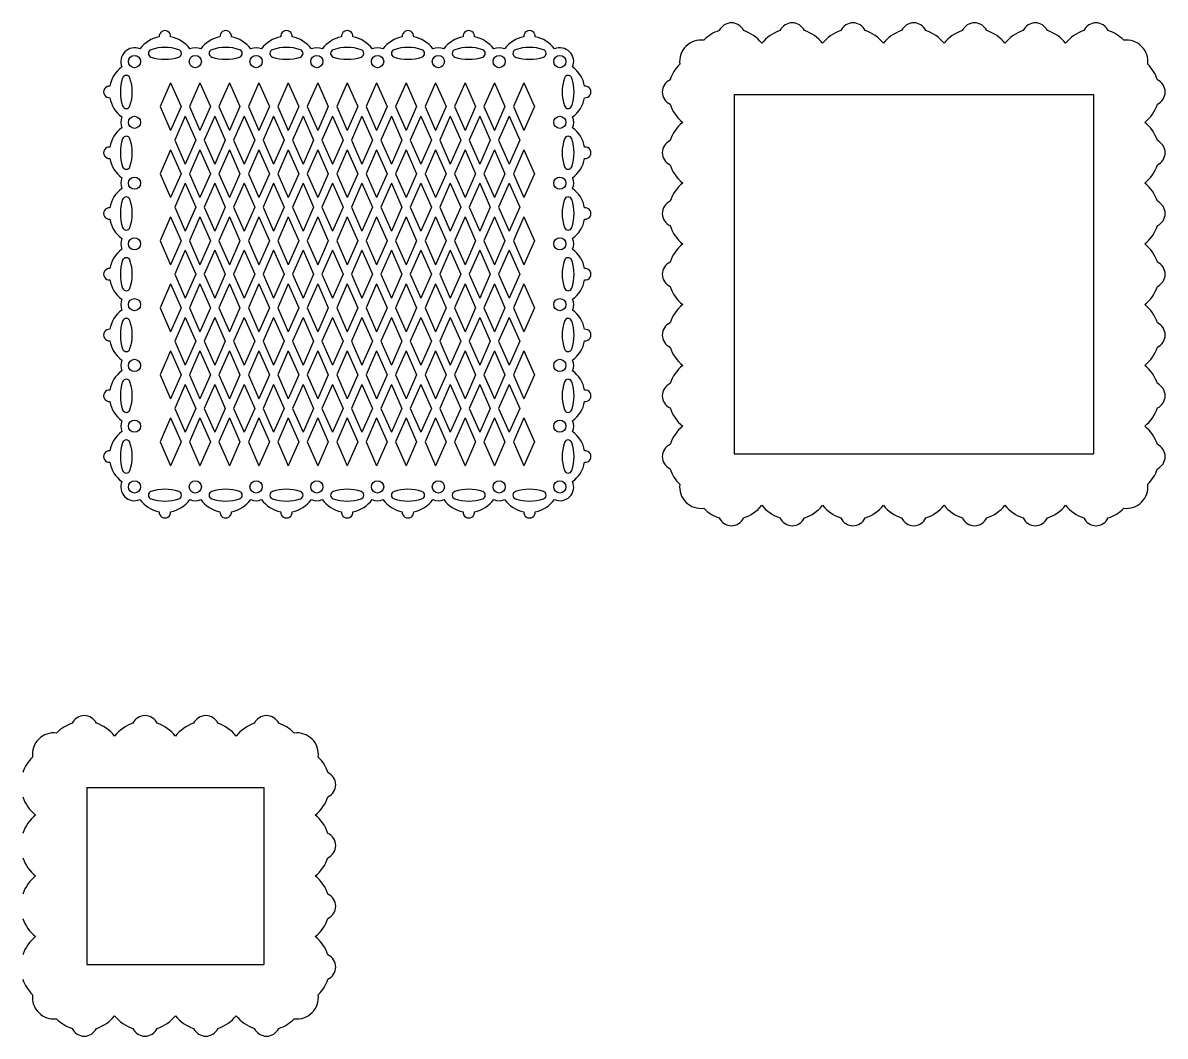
# Model space of a CAD drawing. Extents: x -354 to 222, y -54 to 209.
# Drawn here: x -74.2 to 222.4, y -54.1 to 209 of the extents above; entities that cross this region are included whole.
import ezdxf

# ---------------------------------------------------------------- set-up
doc = ezdxf.new("R2010")
doc.units = 0
doc.layers.get('0').update_dxf_attribs({"linetype": 'CONTINUOUS'})

msp = doc.modelspace()

# ---------------------------------------------------------------- linework, layer by layer
for p, q in [((-35.875474, 193.47196), (-38.60594, 187.254647)), ((-35.875474, 193.47196), (-33.145007, 187.254647)), ((-28.230168, 193.47196), (-30.960634, 187.254647)), ((-28.230168, 193.47196), (-25.499701, 187.254647)), ((-20.584861, 193.47196), (-23.315328, 187.254647)), ((-20.584861, 193.47196), (-17.854395, 187.254647)), ((-12.939555, 193.47196), (-15.670022, 187.254647)), ((-12.939555, 193.47196), (-10.209089, 187.254647)), ((-5.294249, 193.47196), (-8.024715, 187.254647)), ((-5.294249, 193.47196), (-2.563782, 187.254647)), ((2.351057, 193.47196), (-0.379409, 187.254647)), ((2.351057, 193.47196), (5.081524, 187.254647)), ((9.996364, 193.47196), (7.265897, 187.254647)), ((9.996364, 193.47196), (12.72683, 187.254647)), ((17.64167, 193.47196), (14.911203, 187.254647)), ((17.64167, 193.47196), (20.372136, 187.254647)), ((25.286976, 193.47196), (22.55651, 187.254647)), ((25.286976, 193.47196), (28.017443, 187.254647)), ((32.932283, 193.47196), (30.201816, 187.254647)), ((32.932283, 193.47196), (35.662749, 187.254647)), ((40.577589, 193.47196), (37.847122, 187.254647)), ((40.577589, 193.47196), (43.308055, 187.254647)), ((48.222895, 193.47196), (45.492429, 187.254647)), ((48.222895, 193.47196), (50.953362, 187.254647)), ((55.868201, 193.47196), (53.137735, 187.254647)), ((55.868201, 193.47196), (58.598668, 187.254647)), ((110.448894, 190.365359), (203.712699, 190.365359)), ((110.448894, 190.365359), (110.448894, 97.101554)), ((203.712699, 190.365359), (203.712699, 97.101554)), ((-38.60594, 187.254647), (-35.875474, 181.037334)), ((-33.145007, 187.254647), (-35.875474, 181.037334)), ((-30.960634, 187.254647), (-28.230168, 181.037334)), ((-25.499701, 187.254647), (-28.230168, 181.037334)), ((-23.315328, 187.254647), (-20.584861, 181.037334)), ((-17.854395, 187.254647), (-20.584861, 181.037334)), ((-15.670022, 187.254647), (-12.939555, 181.037334)), ((-10.209089, 187.254647), (-12.939555, 181.037334)), ((-8.024715, 187.254647), (-5.294249, 181.037334)), ((-2.563782, 187.254647), (-5.294249, 181.037334)), ((-0.379409, 187.254647), (2.351057, 181.037334)), ((5.081524, 187.254647), (2.351057, 181.037334)), ((7.265897, 187.254647), (9.996364, 181.037334)), ((12.72683, 187.254647), (9.996364, 181.037334)), ((14.911203, 187.254647), (17.64167, 181.037334)), ((20.372136, 187.254647), (17.64167, 181.037334)), ((22.55651, 187.254647), (25.286976, 181.037334)), ((28.017443, 187.254647), (25.286976, 181.037334)), ((30.201816, 187.254647), (32.932283, 181.037334)), ((35.662749, 187.254647), (32.932283, 181.037334)), ((37.847122, 187.254647), (40.577589, 181.037334)), ((43.308055, 187.254647), (40.577589, 181.037334)), ((45.492429, 187.254647), (48.222895, 181.037334)), ((50.953362, 187.254647), (48.222895, 181.037334)), ((53.137735, 187.254647), (55.868201, 181.037334)), ((58.598668, 187.254647), (55.868201, 181.037334)), ((-32.052821, 184.767722), (-34.783287, 178.550409)), ((-32.052821, 184.767722), (-29.322354, 178.550409)), ((-24.407515, 184.767722), (-27.137981, 178.550409)), ((-24.407515, 184.767722), (-21.677048, 178.550409)), ((-16.762208, 184.767722), (-19.492675, 178.550409)), ((-16.762208, 184.767722), (-14.031742, 178.550409)), ((-9.116902, 184.767722), (-11.847369, 178.550409)), ((-9.116902, 184.767722), (-6.386435, 178.550409)), ((-1.471596, 184.767722), (-4.202062, 178.550409)), ((-1.471596, 184.767722), (1.258871, 178.550409)), ((6.173711, 184.767722), (3.443244, 178.550409)), ((6.173711, 184.767722), (8.904177, 178.550409)), ((13.819017, 184.767722), (11.08855, 178.550409)), ((13.819017, 184.767722), (16.549483, 178.550409)), ((21.464323, 184.767722), (18.733857, 178.550409)), ((21.464323, 184.767722), (24.19479, 178.550409)), ((29.109629, 184.767722), (26.379163, 178.550409)), ((29.109629, 184.767722), (31.840096, 178.550409)), ((36.754936, 184.767722), (34.024469, 178.550409)), ((36.754936, 184.767722), (39.485402, 178.550409)), ((44.400242, 184.767722), (41.669775, 178.550409)), ((44.400242, 184.767722), (47.130708, 178.550409)), ((52.045548, 184.767722), (49.315082, 178.550409)), ((52.045548, 184.767722), (54.776015, 178.550409)), ((-34.783287, 178.550409), (-32.052821, 172.333096)), ((-29.322354, 178.550409), (-32.052821, 172.333096)), ((-27.137981, 178.550409), (-24.407515, 172.333096)), ((-21.677048, 178.550409), (-24.407515, 172.333096)), ((-19.492675, 178.550409), (-16.762208, 172.333096)), ((-14.031742, 178.550409), (-16.762208, 172.333096)), ((-11.847369, 178.550409), (-9.116902, 172.333096)), ((-6.386435, 178.550409), (-9.116902, 172.333096)), ((-4.202062, 178.550409), (-1.471596, 172.333096)), ((1.258871, 178.550409), (-1.471596, 172.333096)), ((3.443244, 178.550409), (6.173711, 172.333096)), ((8.904177, 178.550409), (6.173711, 172.333096)), ((11.08855, 178.550409), (13.819017, 172.333096)), ((16.549483, 178.550409), (13.819017, 172.333096)), ((18.733857, 178.550409), (21.464323, 172.333096)), ((24.19479, 178.550409), (21.464323, 172.333096)), ((26.379163, 178.550409), (29.109629, 172.333096)), ((31.840096, 178.550409), (29.109629, 172.333096)), ((34.024469, 178.550409), (36.754936, 172.333096)), ((39.485402, 178.550409), (36.754936, 172.333096)), ((41.669775, 178.550409), (44.400242, 172.333096)), ((47.130708, 178.550409), (44.400242, 172.333096)), ((49.315082, 178.550409), (52.045548, 172.333096)), ((54.776015, 178.550409), (52.045548, 172.333096)), ((-35.875474, 176.063484), (-38.60594, 169.846171)), ((-35.875474, 176.063484), (-33.145007, 169.846171)), ((-28.230168, 176.063484), (-30.960634, 169.846171)), ((-28.230168, 176.063484), (-25.499701, 169.846171)), ((-20.584861, 176.063484), (-23.315328, 169.846171)), ((-20.584861, 176.063484), (-17.854395, 169.846171)), ((-12.939555, 176.063484), (-15.670022, 169.846171)), ((-12.939555, 176.063484), (-10.209089, 169.846171)), ((-5.294249, 176.063484), (-8.024715, 169.846171)), ((-5.294249, 176.063484), (-2.563782, 169.846171)), ((2.351057, 176.063484), (-0.379409, 169.846171)), ((2.351057, 176.063484), (5.081524, 169.846171)), ((9.996364, 176.063484), (7.265897, 169.846171)), ((9.996364, 176.063484), (12.72683, 169.846171)), ((17.64167, 176.063484), (14.911203, 169.846171)), ((17.64167, 176.063484), (20.372136, 169.846171)), ((25.286976, 176.063484), (22.55651, 169.846171)), ((25.286976, 176.063484), (28.017443, 169.846171)), ((32.932283, 176.063484), (30.201816, 169.846171)), ((32.932283, 176.063484), (35.662749, 169.846171)), ((40.577589, 176.063484), (37.847122, 169.846171)), ((40.577589, 176.063484), (43.308055, 169.846171)), ((48.222895, 176.063484), (45.492429, 169.846171)), ((48.222895, 176.063484), (50.953362, 169.846171)), ((55.868201, 176.063484), (53.137735, 169.846171)), ((55.868201, 176.063484), (58.598668, 169.846171)), ((-38.60594, 169.846171), (-35.875474, 163.628858)), ((-33.145007, 169.846171), (-35.875474, 163.628858)), ((-30.960634, 169.846171), (-28.230168, 163.628858)), ((-25.499701, 169.846171), (-28.230168, 163.628858)), ((-23.315328, 169.846171), (-20.584861, 163.628858)), ((-17.854395, 169.846171), (-20.584861, 163.628858)), ((-15.670022, 169.846171), (-12.939555, 163.628858)), ((-10.209089, 169.846171), (-12.939555, 163.628858)), ((-8.024715, 169.846171), (-5.294249, 163.628858)), ((-2.563782, 169.846171), (-5.294249, 163.628858)), ((-0.379409, 169.846171), (2.351057, 163.628858)), ((5.081524, 169.846171), (2.351057, 163.628858)), ((7.265897, 169.846171), (9.996364, 163.628858)), ((12.72683, 169.846171), (9.996364, 163.628858)), ((14.911203, 169.846171), (17.64167, 163.628858)), ((20.372136, 169.846171), (17.64167, 163.628858)), ((22.55651, 169.846171), (25.286976, 163.628858)), ((28.017443, 169.846171), (25.286976, 163.628858)), ((30.201816, 169.846171), (32.932283, 163.628858)), ((35.662749, 169.846171), (32.932283, 163.628858)), ((37.847122, 169.846171), (40.577589, 163.628858)), ((43.308055, 169.846171), (40.577589, 163.628858)), ((45.492429, 169.846171), (48.222895, 163.628858)), ((50.953362, 169.846171), (48.222895, 163.628858)), ((53.137735, 169.846171), (55.868201, 163.628858)), ((58.598668, 169.846171), (55.868201, 163.628858)), ((-32.052821, 167.359246), (-34.783287, 161.141933)), ((-32.052821, 167.359246), (-29.322354, 161.141933)), ((-24.407515, 167.359246), (-27.137981, 161.141933)), ((-24.407515, 167.359246), (-21.677048, 161.141933)), ((-16.762208, 167.359246), (-19.492675, 161.141933)), ((-16.762208, 167.359246), (-14.031742, 161.141933)), ((-9.116902, 167.359246), (-11.847369, 161.141933)), ((-9.116902, 167.359246), (-6.386435, 161.141933)), ((-1.471596, 167.359246), (-4.202062, 161.141933)), ((-1.471596, 167.359246), (1.258871, 161.141933)), ((6.173711, 167.359246), (3.443244, 161.141933)), ((6.173711, 167.359246), (8.904177, 161.141933)), ((13.819017, 167.359246), (11.08855, 161.141933)), ((13.819017, 167.359246), (16.549483, 161.141933)), ((21.464323, 167.359246), (18.733857, 161.141933)), ((21.464323, 167.359246), (24.19479, 161.141933)), ((29.109629, 167.359246), (26.379163, 161.141933)), ((29.109629, 167.359246), (31.840096, 161.141933)), ((36.754936, 167.359246), (34.024469, 161.141933)), ((36.754936, 167.359246), (39.485402, 161.141933)), ((44.400242, 167.359246), (41.669775, 161.141933)), ((44.400242, 167.359246), (47.130708, 161.141933)), ((52.045548, 167.359246), (49.315082, 161.141933)), ((52.045548, 167.359246), (54.776015, 161.141933)), ((-34.783287, 161.141933), (-32.052821, 154.92462)), ((-29.322354, 161.141933), (-32.052821, 154.92462)), ((-27.137981, 161.141933), (-24.407515, 154.92462)), ((-21.677048, 161.141933), (-24.407515, 154.92462)), ((-19.492675, 161.141933), (-16.762208, 154.92462)), ((-14.031742, 161.141933), (-16.762208, 154.92462)), ((-11.847369, 161.141933), (-9.116902, 154.92462)), ((-6.386435, 161.141933), (-9.116902, 154.92462)), ((-4.202062, 161.141933), (-1.471596, 154.92462)), ((1.258871, 161.141933), (-1.471596, 154.92462)), ((3.443244, 161.141933), (6.173711, 154.92462)), ((8.904177, 161.141933), (6.173711, 154.92462)), ((11.08855, 161.141933), (13.819017, 154.92462)), ((16.549483, 161.141933), (13.819017, 154.92462)), ((18.733857, 161.141933), (21.464323, 154.92462)), ((24.19479, 161.141933), (21.464323, 154.92462)), ((26.379163, 161.141933), (29.109629, 154.92462)), ((31.840096, 161.141933), (29.109629, 154.92462)), ((34.024469, 161.141933), (36.754936, 154.92462)), ((39.485402, 161.141933), (36.754936, 154.92462)), ((41.669775, 161.141933), (44.400242, 154.92462)), ((47.130708, 161.141933), (44.400242, 154.92462)), ((49.315082, 161.141933), (52.045548, 154.92462)), ((54.776015, 161.141933), (52.045548, 154.92462)), ((-35.875474, 158.655008), (-38.60594, 152.437695)), ((-35.875474, 158.655008), (-33.145007, 152.437695)), ((-28.230168, 158.655008), (-30.960634, 152.437695)), ((-28.230168, 158.655008), (-25.499701, 152.437695)), ((-20.584861, 158.655008), (-23.315328, 152.437695)), ((-20.584861, 158.655008), (-17.854395, 152.437695)), ((-12.939555, 158.655008), (-15.670022, 152.437695)), ((-12.939555, 158.655008), (-10.209089, 152.437695)), ((-5.294249, 158.655008), (-8.024715, 152.437695)), ((-5.294249, 158.655008), (-2.563782, 152.437695)), ((2.351057, 158.655008), (-0.379409, 152.437695)), ((2.351057, 158.655008), (5.081524, 152.437695)), ((9.996364, 158.655008), (7.265897, 152.437695)), ((9.996364, 158.655008), (12.72683, 152.437695)), ((17.64167, 158.655008), (14.911203, 152.437695)), ((17.64167, 158.655008), (20.372136, 152.437695)), ((25.286976, 158.655008), (22.55651, 152.437695)), ((25.286976, 158.655008), (28.017443, 152.437695)), ((32.932283, 158.655008), (30.201816, 152.437695)), ((32.932283, 158.655008), (35.662749, 152.437695)), ((40.577589, 158.655008), (37.847122, 152.437695)), ((40.577589, 158.655008), (43.308055, 152.437695)), ((48.222895, 158.655008), (45.492429, 152.437695)), ((48.222895, 158.655008), (50.953362, 152.437695)), ((55.868201, 158.655008), (53.137735, 152.437695)), ((55.868201, 158.655008), (58.598668, 152.437695)), ((-38.60594, 152.437695), (-35.875474, 146.220382)), ((-33.145007, 152.437695), (-35.875474, 146.220382)), ((-30.960634, 152.437695), (-28.230168, 146.220382)), ((-25.499701, 152.437695), (-28.230168, 146.220382)), ((-23.315328, 152.437695), (-20.584861, 146.220382)), ((-17.854395, 152.437695), (-20.584861, 146.220382)), ((-15.670022, 152.437695), (-12.939555, 146.220382)), ((-10.209089, 152.437695), (-12.939555, 146.220382)), ((-8.024715, 152.437695), (-5.294249, 146.220382)), ((-2.563782, 152.437695), (-5.294249, 146.220382)), ((-0.379409, 152.437695), (2.351057, 146.220382)), ((5.081524, 152.437695), (2.351057, 146.220382)), ((7.265897, 152.437695), (9.996364, 146.220382)), ((12.72683, 152.437695), (9.996364, 146.220382)), ((14.911203, 152.437695), (17.64167, 146.220382)), ((20.372136, 152.437695), (17.64167, 146.220382)), ((22.55651, 152.437695), (25.286976, 146.220382)), ((28.017443, 152.437695), (25.286976, 146.220382)), ((30.201816, 152.437695), (32.932283, 146.220382)), ((35.662749, 152.437695), (32.932283, 146.220382)), ((37.847122, 152.437695), (40.577589, 146.220382)), ((43.308055, 152.437695), (40.577589, 146.220382)), ((45.492429, 152.437695), (48.222895, 146.220382)), ((50.953362, 152.437695), (48.222895, 146.220382)), ((53.137735, 152.437695), (55.868201, 146.220382)), ((58.598668, 152.437695), (55.868201, 146.220382)), ((-32.052821, 149.95077), (-34.783287, 143.733457)), ((-32.052821, 149.95077), (-29.322354, 143.733457)), ((-24.407515, 149.95077), (-27.137981, 143.733457)), ((-24.407515, 149.95077), (-21.677048, 143.733457)), ((-16.762208, 149.95077), (-19.492675, 143.733457)), ((-16.762208, 149.95077), (-14.031742, 143.733457)), ((-9.116902, 149.95077), (-11.847369, 143.733457)), ((-9.116902, 149.95077), (-6.386435, 143.733457)), ((-1.471596, 149.95077), (-4.202062, 143.733457)), ((-1.471596, 149.95077), (1.258871, 143.733457)), ((6.173711, 149.95077), (3.443244, 143.733457)), ((6.173711, 149.95077), (8.904177, 143.733457)), ((13.819017, 149.95077), (11.08855, 143.733457)), ((13.819017, 149.95077), (16.549483, 143.733457)), ((21.464323, 149.95077), (18.733857, 143.733457)), ((21.464323, 149.95077), (24.19479, 143.733457)), ((29.109629, 149.95077), (26.379163, 143.733457)), ((29.109629, 149.95077), (31.840096, 143.733457)), ((36.754936, 149.95077), (34.024469, 143.733457)), ((36.754936, 149.95077), (39.485402, 143.733457)), ((44.400242, 149.95077), (41.669775, 143.733457)), ((44.400242, 149.95077), (47.130708, 143.733457)), ((52.045548, 149.95077), (49.315082, 143.733457)), ((52.045548, 149.95077), (54.776015, 143.733457)), ((-34.783287, 143.733457), (-32.052821, 137.516144)), ((-29.322354, 143.733457), (-32.052821, 137.516144)), ((-27.137981, 143.733457), (-24.407515, 137.516144)), ((-21.677048, 143.733457), (-24.407515, 137.516144)), ((-19.492675, 143.733457), (-16.762208, 137.516144)), ((-14.031742, 143.733457), (-16.762208, 137.516144)), ((-11.847369, 143.733457), (-9.116902, 137.516144)), ((-6.386435, 143.733457), (-9.116902, 137.516144)), ((-4.202062, 143.733457), (-1.471596, 137.516144)), ((1.258871, 143.733457), (-1.471596, 137.516144)), ((3.443244, 143.733457), (6.173711, 137.516144)), ((8.904177, 143.733457), (6.173711, 137.516144)), ((11.08855, 143.733457), (13.819017, 137.516144)), ((16.549483, 143.733457), (13.819017, 137.516144)), ((18.733857, 143.733457), (21.464323, 137.516144)), ((24.19479, 143.733457), (21.464323, 137.516144)), ((26.379163, 143.733457), (29.109629, 137.516144)), ((31.840096, 143.733457), (29.109629, 137.516144)), ((34.024469, 143.733457), (36.754936, 137.516144)), ((39.485402, 143.733457), (36.754936, 137.516144)), ((41.669775, 143.733457), (44.400242, 137.516144)), ((47.130708, 143.733457), (44.400242, 137.516144)), ((49.315082, 143.733457), (52.045548, 137.516144)), ((54.776015, 143.733457), (52.045548, 137.516144)), ((-35.875474, 141.246532), (-38.60594, 135.029219)), ((-35.875474, 141.246532), (-33.145007, 135.029219)), ((-28.230168, 141.246532), (-30.960634, 135.029219)), ((-28.230168, 141.246532), (-25.499701, 135.029219)), ((-20.584861, 141.246532), (-23.315328, 135.029219)), ((-20.584861, 141.246532), (-17.854395, 135.029219)), ((-12.939555, 141.246532), (-15.670022, 135.029219)), ((-12.939555, 141.246532), (-10.209089, 135.029219)), ((-5.294249, 141.246532), (-8.024715, 135.029219)), ((-5.294249, 141.246532), (-2.563782, 135.029219)), ((2.351057, 141.246532), (-0.379409, 135.029219)), ((2.351057, 141.246532), (5.081524, 135.029219)), ((9.996364, 141.246532), (7.265897, 135.029219)), ((9.996364, 141.246532), (12.72683, 135.029219)), ((17.64167, 141.246532), (14.911203, 135.029219)), ((17.64167, 141.246532), (20.372136, 135.029219)), ((25.286976, 141.246532), (22.55651, 135.029219)), ((25.286976, 141.246532), (28.017443, 135.029219)), ((32.932283, 141.246532), (30.201816, 135.029219)), ((32.932283, 141.246532), (35.662749, 135.029219)), ((40.577589, 141.246532), (37.847122, 135.029219)), ((40.577589, 141.246532), (43.308055, 135.029219)), ((48.222895, 141.246532), (45.492429, 135.029219)), ((48.222895, 141.246532), (50.953362, 135.029219)), ((55.868201, 141.246532), (53.137735, 135.029219)), ((55.868201, 141.246532), (58.598668, 135.029219)), ((-38.60594, 135.029219), (-35.875474, 128.811906)), ((-33.145007, 135.029219), (-35.875474, 128.811906)), ((-30.960634, 135.029219), (-28.230168, 128.811906)), ((-25.499701, 135.029219), (-28.230168, 128.811906)), ((-23.315328, 135.029219), (-20.584861, 128.811906)), ((-17.854395, 135.029219), (-20.584861, 128.811906)), ((-15.670022, 135.029219), (-12.939555, 128.811906)), ((-10.209089, 135.029219), (-12.939555, 128.811906)), ((-8.024715, 135.029219), (-5.294249, 128.811906)), ((-2.563782, 135.029219), (-5.294249, 128.811906)), ((-0.379409, 135.029219), (2.351057, 128.811906)), ((5.081524, 135.029219), (2.351057, 128.811906)), ((7.265897, 135.029219), (9.996364, 128.811906)), ((12.72683, 135.029219), (9.996364, 128.811906)), ((14.911203, 135.029219), (17.64167, 128.811906)), ((20.372136, 135.029219), (17.64167, 128.811906)), ((22.55651, 135.029219), (25.286976, 128.811906)), ((28.017443, 135.029219), (25.286976, 128.811906)), ((30.201816, 135.029219), (32.932283, 128.811906)), ((35.662749, 135.029219), (32.932283, 128.811906)), ((37.847122, 135.029219), (40.577589, 128.811906)), ((43.308055, 135.029219), (40.577589, 128.811906)), ((45.492429, 135.029219), (48.222895, 128.811906)), ((50.953362, 135.029219), (48.222895, 128.811906)), ((53.137735, 135.029219), (55.868201, 128.811906)), ((58.598668, 135.029219), (55.868201, 128.811906)), ((-32.052821, 132.542294), (-34.783287, 126.324981)), ((-32.052821, 132.542294), (-29.322354, 126.324981)), ((-24.407515, 132.542294), (-27.137981, 126.324981)), ((-24.407515, 132.542294), (-21.677048, 126.324981)), ((-16.762208, 132.542294), (-19.492675, 126.324981)), ((-16.762208, 132.542294), (-14.031742, 126.324981)), ((-9.116902, 132.542294), (-11.847369, 126.324981)), ((-9.116902, 132.542294), (-6.386435, 126.324981)), ((-1.471596, 132.542294), (-4.202062, 126.324981)), ((-1.471596, 132.542294), (1.258871, 126.324981)), ((6.173711, 132.542294), (3.443244, 126.324981)), ((6.173711, 132.542294), (8.904177, 126.324981)), ((13.819017, 132.542294), (11.08855, 126.324981)), ((13.819017, 132.542294), (16.549483, 126.324981)), ((21.464323, 132.542294), (18.733857, 126.324981)), ((21.464323, 132.542294), (24.19479, 126.324981)), ((29.109629, 132.542294), (26.379163, 126.324981)), ((29.109629, 132.542294), (31.840096, 126.324981)), ((36.754936, 132.542294), (34.024469, 126.324981)), ((36.754936, 132.542294), (39.485402, 126.324981)), ((44.400242, 132.542294), (41.669775, 126.324981)), ((44.400242, 132.542294), (47.130708, 126.324981)), ((52.045548, 132.542294), (49.315082, 126.324981)), ((52.045548, 132.542294), (54.776015, 126.324981)), ((-34.783287, 126.324981), (-32.052821, 120.107668)), ((-29.322354, 126.324981), (-32.052821, 120.107668)), ((-27.137981, 126.324981), (-24.407515, 120.107668)), ((-21.677048, 126.324981), (-24.407515, 120.107668)), ((-19.492675, 126.324981), (-16.762208, 120.107668)), ((-14.031742, 126.324981), (-16.762208, 120.107668)), ((-11.847369, 126.324981), (-9.116902, 120.107668)), ((-6.386435, 126.324981), (-9.116902, 120.107668)), ((-4.202062, 126.324981), (-1.471596, 120.107668)), ((1.258871, 126.324981), (-1.471596, 120.107668)), ((3.443244, 126.324981), (6.173711, 120.107668)), ((8.904177, 126.324981), (6.173711, 120.107668)), ((11.08855, 126.324981), (13.819017, 120.107668)), ((16.549483, 126.324981), (13.819017, 120.107668)), ((18.733857, 126.324981), (21.464323, 120.107668)), ((24.19479, 126.324981), (21.464323, 120.107668)), ((26.379163, 126.324981), (29.109629, 120.107668)), ((31.840096, 126.324981), (29.109629, 120.107668)), ((34.024469, 126.324981), (36.754936, 120.107668)), ((39.485402, 126.324981), (36.754936, 120.107668)), ((41.669775, 126.324981), (44.400242, 120.107668)), ((47.130708, 126.324981), (44.400242, 120.107668)), ((49.315082, 126.324981), (52.045548, 120.107668)), ((54.776015, 126.324981), (52.045548, 120.107668)), ((-35.875474, 123.838056), (-38.60594, 117.620743)), ((-35.875474, 123.838056), (-33.145007, 117.620743)), ((-28.230168, 123.838056), (-30.960634, 117.620743)), ((-28.230168, 123.838056), (-25.499701, 117.620743)), ((-20.584861, 123.838056), (-23.315328, 117.620743)), ((-20.584861, 123.838056), (-17.854395, 117.620743)), ((-12.939555, 123.838056), (-15.670022, 117.620743)), ((-12.939555, 123.838056), (-10.209089, 117.620743)), ((-5.294249, 123.838056), (-8.024715, 117.620743)), ((-5.294249, 123.838056), (-2.563782, 117.620743)), ((2.351057, 123.838056), (-0.379409, 117.620743)), ((2.351057, 123.838056), (5.081524, 117.620743)), ((9.996364, 123.838056), (7.265897, 117.620743)), ((9.996364, 123.838056), (12.72683, 117.620743)), ((17.64167, 123.838056), (14.911203, 117.620743)), ((17.64167, 123.838056), (20.372136, 117.620743)), ((25.286976, 123.838056), (22.55651, 117.620743)), ((25.286976, 123.838056), (28.017443, 117.620743)), ((32.932283, 123.838056), (30.201816, 117.620743)), ((32.932283, 123.838056), (35.662749, 117.620743)), ((40.577589, 123.838056), (37.847122, 117.620743)), ((40.577589, 123.838056), (43.308055, 117.620743)), ((48.222895, 123.838056), (45.492429, 117.620743)), ((48.222895, 123.838056), (50.953362, 117.620743)), ((55.868201, 123.838056), (53.137735, 117.620743)), ((55.868201, 123.838056), (58.598668, 117.620743)), ((-38.60594, 117.620743), (-35.875474, 111.40343)), ((-33.145007, 117.620743), (-35.875474, 111.40343)), ((-30.960634, 117.620743), (-28.230168, 111.40343)), ((-25.499701, 117.620743), (-28.230168, 111.40343)), ((-23.315328, 117.620743), (-20.584861, 111.40343)), ((-17.854395, 117.620743), (-20.584861, 111.40343)), ((-15.670022, 117.620743), (-12.939555, 111.40343)), ((-10.209089, 117.620743), (-12.939555, 111.40343)), ((-8.024715, 117.620743), (-5.294249, 111.40343)), ((-2.563782, 117.620743), (-5.294249, 111.40343)), ((-0.379409, 117.620743), (2.351057, 111.40343)), ((5.081524, 117.620743), (2.351057, 111.40343)), ((7.265897, 117.620743), (9.996364, 111.40343)), ((12.72683, 117.620743), (9.996364, 111.40343)), ((14.911203, 117.620743), (17.64167, 111.40343)), ((20.372136, 117.620743), (17.64167, 111.40343)), ((22.55651, 117.620743), (25.286976, 111.40343)), ((28.017443, 117.620743), (25.286976, 111.40343)), ((30.201816, 117.620743), (32.932283, 111.40343)), ((35.662749, 117.620743), (32.932283, 111.40343)), ((37.847122, 117.620743), (40.577589, 111.40343)), ((43.308055, 117.620743), (40.577589, 111.40343)), ((45.492429, 117.620743), (48.222895, 111.40343)), ((50.953362, 117.620743), (48.222895, 111.40343)), ((53.137735, 117.620743), (55.868201, 111.40343)), ((58.598668, 117.620743), (55.868201, 111.40343)), ((-32.052821, 115.133818), (-34.783287, 108.916505)), ((-32.052821, 115.133818), (-29.322354, 108.916505)), ((-24.407515, 115.133818), (-27.137981, 108.916505)), ((-24.407515, 115.133818), (-21.677048, 108.916505)), ((-16.762208, 115.133818), (-19.492675, 108.916505)), ((-16.762208, 115.133818), (-14.031742, 108.916505)), ((-9.116902, 115.133818), (-11.847369, 108.916505)), ((-9.116902, 115.133818), (-6.386435, 108.916505)), ((-1.471596, 115.133818), (-4.202062, 108.916505)), ((-1.471596, 115.133818), (1.258871, 108.916505)), ((6.173711, 115.133818), (3.443244, 108.916505)), ((6.173711, 115.133818), (8.904177, 108.916505)), ((13.819017, 115.133818), (11.08855, 108.916505)), ((13.819017, 115.133818), (16.549483, 108.916505)), ((21.464323, 115.133818), (18.733857, 108.916505)), ((21.464323, 115.133818), (24.19479, 108.916505)), ((29.109629, 115.133818), (26.379163, 108.916505)), ((29.109629, 115.133818), (31.840096, 108.916505)), ((36.754936, 115.133818), (34.024469, 108.916505)), ((36.754936, 115.133818), (39.485402, 108.916505)), ((44.400242, 115.133818), (41.669775, 108.916505)), ((44.400242, 115.133818), (47.130708, 108.916505)), ((52.045548, 115.133818), (49.315082, 108.916505)), ((52.045548, 115.133818), (54.776015, 108.916505)), ((-34.783287, 108.916505), (-32.052821, 102.699192)), ((-29.322354, 108.916505), (-32.052821, 102.699192)), ((-27.137981, 108.916505), (-24.407515, 102.699192)), ((-21.677048, 108.916505), (-24.407515, 102.699192)), ((-19.492675, 108.916505), (-16.762208, 102.699192)), ((-14.031742, 108.916505), (-16.762208, 102.699192)), ((-11.847369, 108.916505), (-9.116902, 102.699192)), ((-6.386435, 108.916505), (-9.116902, 102.699192)), ((-4.202062, 108.916505), (-1.471596, 102.699192)), ((1.258871, 108.916505), (-1.471596, 102.699192)), ((3.443244, 108.916505), (6.173711, 102.699192)), ((8.904177, 108.916505), (6.173711, 102.699192)), ((11.08855, 108.916505), (13.819017, 102.699192)), ((16.549483, 108.916505), (13.819017, 102.699192)), ((18.733857, 108.916505), (21.464323, 102.699192)), ((24.19479, 108.916505), (21.464323, 102.699192)), ((26.379163, 108.916505), (29.109629, 102.699192)), ((31.840096, 108.916505), (29.109629, 102.699192)), ((34.024469, 108.916505), (36.754936, 102.699192)), ((39.485402, 108.916505), (36.754936, 102.699192)), ((41.669775, 108.916505), (44.400242, 102.699192)), ((47.130708, 108.916505), (44.400242, 102.699192)), ((49.315082, 108.916505), (52.045548, 102.699192)), ((54.776015, 108.916505), (52.045548, 102.699192)), ((-35.875474, 106.429579), (-38.60594, 100.212267)), ((-35.875474, 106.429579), (-33.145007, 100.212267)), ((-28.230168, 106.429579), (-30.960634, 100.212267)), ((-28.230168, 106.429579), (-25.499701, 100.212267)), ((-20.584861, 106.429579), (-23.315328, 100.212267)), ((-20.584861, 106.429579), (-17.854395, 100.212267)), ((-12.939555, 106.429579), (-15.670022, 100.212267)), ((-12.939555, 106.429579), (-10.209089, 100.212267)), ((-5.294249, 106.429579), (-8.024715, 100.212267)), ((-5.294249, 106.429579), (-2.563782, 100.212267)), ((2.351057, 106.429579), (-0.379409, 100.212267)), ((2.351057, 106.429579), (5.081524, 100.212267)), ((9.996364, 106.429579), (7.265897, 100.212267)), ((9.996364, 106.429579), (12.72683, 100.212267)), ((17.64167, 106.429579), (14.911203, 100.212267)), ((17.64167, 106.429579), (20.372136, 100.212267)), ((25.286976, 106.429579), (22.55651, 100.212267)), ((25.286976, 106.429579), (28.017443, 100.212267)), ((32.932283, 106.429579), (30.201816, 100.212267)), ((32.932283, 106.429579), (35.662749, 100.212267)), ((40.577589, 106.429579), (37.847122, 100.212267)), ((40.577589, 106.429579), (43.308055, 100.212267)), ((48.222895, 106.429579), (45.492429, 100.212267)), ((48.222895, 106.429579), (50.953362, 100.212267)), ((55.868201, 106.429579), (53.137735, 100.212267)), ((55.868201, 106.429579), (58.598668, 100.212267)), ((-38.60594, 100.212267), (-35.875474, 93.994954)), ((-33.145007, 100.212267), (-35.875474, 93.994954)), ((-30.960634, 100.212267), (-28.230168, 93.994954)), ((-25.499701, 100.212267), (-28.230168, 93.994954)), ((-23.315328, 100.212267), (-20.584861, 93.994954)), ((-17.854395, 100.212267), (-20.584861, 93.994954)), ((-15.670022, 100.212267), (-12.939555, 93.994954)), ((-10.209089, 100.212267), (-12.939555, 93.994954)), ((-8.024715, 100.212267), (-5.294249, 93.994954)), ((-2.563782, 100.212267), (-5.294249, 93.994954)), ((-0.379409, 100.212267), (2.351057, 93.994954)), ((5.081524, 100.212267), (2.351057, 93.994954)), ((7.265897, 100.212267), (9.996364, 93.994954)), ((12.72683, 100.212267), (9.996364, 93.994954)), ((14.911203, 100.212267), (17.64167, 93.994954)), ((20.372136, 100.212267), (17.64167, 93.994954)), ((22.55651, 100.212267), (25.286976, 93.994954)), ((28.017443, 100.212267), (25.286976, 93.994954)), ((30.201816, 100.212267), (32.932283, 93.994954)), ((35.662749, 100.212267), (32.932283, 93.994954)), ((37.847122, 100.212267), (40.577589, 93.994954)), ((43.308055, 100.212267), (40.577589, 93.994954)), ((45.492429, 100.212267), (48.222895, 93.994954)), ((50.953362, 100.212267), (48.222895, 93.994954)), ((53.137735, 100.212267), (55.868201, 93.994954)), ((58.598668, 100.212267), (55.868201, 93.994954)), ((110.448894, 97.101554), (203.712699, 97.101554)), ((-57.579327, 10.507512), (-11.642397, 10.507512)), ((-57.579327, 10.507512), (-57.579327, -35.429418)), ((-11.642397, 10.507512), (-11.642397, -35.429418)), ((-57.579327, -35.429418), (-11.642397, -35.429418))]:
    msp.add_line(p, q)
for centre in [(-45.218325, 198.948145), (-29.442699, 198.948145), (-13.667074, 198.948145), (2.108551, 198.948145), (17.884176, 198.948145), (33.659802, 198.948145), (49.435427, 198.948145), (65.211052, 198.948145), (-45.218325, 183.17252), (65.211052, 183.17252), (-45.218325, 167.396895), (65.211052, 167.396895), (-45.218325, 151.621269), (65.211052, 151.621269), (-45.218325, 135.845644), (65.211052, 135.845644), (-45.218325, 120.070019), (65.211052, 120.070019), (-45.218325, 104.294394), (65.211052, 104.294394), (-45.218325, 88.518769), (-29.442699, 88.518769), (-13.667074, 88.518769), (2.108551, 88.518769), (17.884176, 88.518769), (33.659802, 88.518769), (49.435427, 88.518769), (65.211052, 88.518769)]:
    msp.add_circle(centre, 1.582786)
for centre, radius, start, end in [((109.753921, 205.512855), 3.493279, 25.2856, 154.7144), ((125.529546, 205.512855), 3.493279, 25.2856, 154.7144), ((141.305171, 205.512855), 3.493279, 25.2856, 154.7144), ((157.080796, 205.512855), 3.493279, 25.2856, 154.7144), ((172.856421, 205.512855), 3.493279, 25.2856, 154.7144), ((188.632047, 205.512855), 3.493279, 25.2856, 154.7144), ((204.407672, 205.512855), 3.493279, 25.2856, 154.7144), ((-37.330512, 197.43767), 8.075186, 100.610398, 143.455798), ((-37.330512, 205.512855), 1.493279, 354.694801, 185.305199), ((-37.330512, 197.43767), 8.075186, 36.544202, 79.389602), ((-21.554887, 197.43767), 8.075186, 100.610398, 143.455798), ((-21.554887, 205.512855), 1.493279, 354.694801, 185.305199), ((-21.554887, 197.43767), 8.075186, 36.544202, 79.389602), ((-5.779262, 197.43767), 8.075186, 100.610398, 143.455798), ((-5.779262, 205.512855), 1.493279, 354.694801, 185.305199), ((-5.779262, 197.43767), 8.075186, 36.544202, 79.389602), ((9.996364, 197.43767), 8.075186, 100.610398, 143.455798), ((9.996364, 205.512855), 1.493279, 354.694801, 185.305199), ((9.996364, 197.43767), 8.075186, 36.544202, 79.389602), ((25.771989, 197.43767), 8.075186, 100.610398, 143.455798), ((25.771989, 205.512855), 1.493279, 354.694801, 185.305199), ((25.771989, 197.43767), 8.075186, 36.544202, 79.389602), ((41.547614, 197.43767), 8.075186, 100.610398, 143.455798), ((41.547614, 205.512855), 1.493279, 354.694801, 185.305199), ((41.547614, 197.43767), 8.075186, 36.544202, 79.389602), ((57.323239, 197.43767), 8.075186, 100.610398, 143.455798), ((57.323239, 205.512855), 1.493279, 354.694801, 185.305199), ((57.323239, 197.43767), 8.075186, 36.544202, 79.389602), ((109.753921, 197.43767), 10.075186, 108.270383, 135.590794), ((109.753921, 197.43767), 10.075186, 38.47359, 71.729617), ((125.529546, 197.43767), 10.075186, 108.270383, 141.52641), ((125.529546, 197.43767), 10.075186, 38.47359, 71.729617), ((141.305171, 197.43767), 10.075186, 108.270383, 141.52641), ((141.305171, 197.43767), 10.075186, 38.47359, 71.729617), ((157.080796, 197.43767), 10.075186, 108.270383, 141.52641), ((157.080796, 197.43767), 10.075186, 38.47359, 71.729617), ((172.856421, 197.43767), 10.075186, 108.270383, 141.52641), ((172.856421, 197.43767), 10.075186, 38.47359, 71.729617), ((188.632047, 197.43767), 10.075186, 108.270383, 141.52641), ((188.632047, 197.43767), 10.075186, 38.47359, 71.729617), ((204.407672, 197.43767), 10.075186, 108.270383, 141.52641), ((204.407672, 197.43767), 10.075186, 44.409206, 71.729617), ((-45.218325, 198.948145), 3.582786, 66.994427, 203.005573), ((-40.630512, 201.08591), 1.005027, 108.543633, 251.456367), ((-37.330512, 191.170129), 11.455513, 71.580477, 108.419523), ((-34.030512, 201.08591), 1.005027, 288.543633, 71.456367), ((-29.442699, 198.948145), 3.582786, 66.994427, 113.005573), ((-24.854887, 201.08591), 1.005027, 108.543633, 251.456367), ((-21.554887, 191.170129), 11.455513, 71.580477, 108.419523), ((-18.254887, 201.08591), 1.005027, 288.543633, 71.456367), ((-13.667074, 198.948145), 3.582786, 66.994427, 113.005573), ((-9.079262, 201.08591), 1.005027, 108.543633, 251.456367), ((-5.779262, 191.170129), 11.455513, 71.580477, 108.419523), ((-2.479262, 201.08591), 1.005027, 288.543633, 71.456367), ((2.108551, 198.948145), 3.582786, 66.994427, 113.005573), ((6.696364, 201.08591), 1.005027, 108.543633, 251.456367), ((9.996364, 191.170129), 11.455513, 71.580477, 108.419523), ((13.296364, 201.08591), 1.005027, 288.543633, 71.456367), ((17.884176, 198.948145), 3.582786, 66.994427, 113.005573), ((22.471989, 201.08591), 1.005027, 108.543633, 251.456367), ((25.771989, 191.170129), 11.455513, 71.580477, 108.419523), ((29.071989, 201.08591), 1.005027, 288.543633, 71.456367), ((33.659802, 198.948145), 3.582786, 66.994427, 113.005573), ((38.247614, 201.08591), 1.005027, 108.543633, 251.456367), ((41.547614, 191.170129), 11.455513, 71.580477, 108.419523), ((44.847614, 201.08591), 1.005027, 288.543633, 71.456367), ((49.435427, 198.948145), 3.582786, 66.994427, 113.005573), ((54.023239, 201.08591), 1.005027, 108.543633, 251.456367), ((57.323239, 191.170129), 11.455513, 71.580477, 108.419523), ((60.623239, 201.08591), 1.005027, 288.543633, 71.456367), ((65.211052, 198.948145), 3.582786, 336.994427, 113.005573), ((101.866108, 198.948145), 5.582786, 82.895243, 187.104757), ((212.295485, 198.948145), 5.582786, 352.895243, 97.104757), ((-37.330512, 211.001692), 11.455513, 251.580477, 288.419523), ((-21.554887, 211.001692), 11.455513, 251.580477, 288.419523), ((-5.779262, 211.001692), 11.455513, 251.580477, 288.419523), ((9.996364, 211.001692), 11.455513, 251.580477, 288.419523), ((25.771989, 211.001692), 11.455513, 251.580477, 288.419523), ((41.547614, 211.001692), 11.455513, 251.580477, 288.419523), ((57.323239, 211.001692), 11.455513, 251.580477, 288.419523), ((-43.707849, 191.060333), 8.075186, 126.544202, 169.389602), ((63.700577, 191.060333), 8.075186, 10.610398, 53.455798), ((103.376583, 191.060333), 10.075186, 134.409206, 161.729617), ((210.785009, 191.060333), 10.075186, 18.270383, 45.590794), ((-37.440308, 191.060333), 11.455513, 161.580477, 198.419523), ((-47.35609, 194.360333), 1.005027, 18.543633, 161.456367), ((-57.271871, 191.060333), 11.455513, 341.580477, 18.419523), ((77.264598, 191.060333), 11.455513, 161.580477, 198.419523), ((67.348817, 194.360333), 1.005027, 18.543633, 161.456367), ((57.433035, 191.060333), 11.455513, 341.580477, 18.419523), ((95.301398, 191.060333), 3.493279, 115.2856, 244.7144), ((218.860195, 191.060333), 3.493279, 295.2856, 64.7144), ((-51.783035, 191.060333), 1.493279, 84.694801, 275.305199), ((71.775762, 191.060333), 1.493279, 264.694801, 95.305199), ((-43.707849, 191.060333), 8.075186, 190.610398, 233.455798), ((-47.35609, 187.760333), 1.005027, 198.543633, 341.456367), ((67.348817, 187.760333), 1.005027, 198.543633, 341.456367), ((63.700577, 191.060333), 8.075186, 306.544202, 349.389602), ((103.376583, 191.060333), 10.075186, 198.270383, 231.52641), ((210.785009, 191.060333), 10.075186, 308.47359, 341.729617), ((-45.218325, 183.17252), 3.582786, 156.994427, 203.005573), ((65.211052, 183.17252), 3.582786, 336.994427, 23.005573), ((-43.707849, 175.284707), 8.075186, 126.544202, 169.389602), ((63.700577, 175.284707), 8.075186, 10.610398, 53.455798), ((103.376583, 175.284707), 10.075186, 128.47359, 161.729617), ((210.785009, 175.284707), 10.075186, 18.270383, 51.52641), ((-37.440308, 175.284707), 11.455513, 161.580477, 198.419523), ((-47.35609, 178.584707), 1.005027, 18.543633, 161.456367), ((-57.271871, 175.284707), 11.455513, 341.580477, 18.419523), ((77.264598, 175.284707), 11.455513, 161.580477, 198.419523), ((67.348817, 178.584707), 1.005027, 18.543633, 161.456367), ((57.433035, 175.284707), 11.455513, 341.580477, 18.419523), ((95.301398, 175.284707), 3.493279, 115.2856, 244.7144), ((218.860195, 175.284707), 3.493279, 295.2856, 64.7144), ((-51.783035, 175.284707), 1.493279, 84.694801, 275.305199), ((71.775762, 175.284707), 1.493279, 264.694801, 95.305199), ((-43.707849, 175.284707), 8.075186, 190.610398, 233.455798), ((63.700577, 175.284707), 8.075186, 306.544202, 349.389602), ((103.376583, 175.284707), 10.075186, 198.270383, 231.52641), ((210.785009, 175.284707), 10.075186, 308.47359, 341.729617), ((-47.35609, 171.984707), 1.005027, 198.543633, 341.456367), ((67.348817, 171.984707), 1.005027, 198.543633, 341.456367), ((-45.218325, 167.396895), 3.582786, 156.994427, 203.005573), ((65.211052, 167.396895), 3.582786, 336.994427, 23.005573), ((103.376583, 159.509082), 10.075186, 128.47359, 161.729617), ((210.785009, 159.509082), 10.075186, 18.270383, 51.52641), ((-43.707849, 159.509082), 8.075186, 126.544202, 169.389602), ((-37.440308, 159.509082), 11.455513, 161.580477, 198.419523), ((-47.35609, 162.809082), 1.005027, 18.543633, 161.456367), ((-57.271871, 159.509082), 11.455513, 341.580477, 18.419523), ((77.264598, 159.509082), 11.455513, 161.580477, 198.419523), ((67.348817, 162.809082), 1.005027, 18.543633, 161.456367), ((57.433035, 159.509082), 11.455513, 341.580477, 18.419523), ((63.700577, 159.509082), 8.075186, 10.610398, 53.455798), ((-51.783035, 159.509082), 1.493279, 84.694801, 275.305199), ((71.775762, 159.509082), 1.493279, 264.694801, 95.305199), ((95.301398, 159.509082), 3.493279, 115.2856, 244.7144), ((218.860195, 159.509082), 3.493279, 295.2856, 64.7144), ((-43.707849, 159.509082), 8.075186, 190.610398, 233.455798), ((63.700577, 159.509082), 8.075186, 306.544202, 349.389602), ((-47.35609, 156.209082), 1.005027, 198.543633, 341.456367), ((67.348817, 156.209082), 1.005027, 198.543633, 341.456367), ((103.376583, 159.509082), 10.075186, 198.270383, 231.52641), ((210.785009, 159.509082), 10.075186, 308.47359, 341.729617), ((-45.218325, 151.621269), 3.582786, 156.994427, 203.005573), ((65.211052, 151.621269), 3.582786, 336.994427, 23.005573), ((103.376583, 143.733457), 10.075186, 128.47359, 161.729617), ((210.785009, 143.733457), 10.075186, 18.270383, 51.52641), ((-43.707849, 143.733457), 8.075186, 126.544202, 169.389602), ((63.700577, 143.733457), 8.075186, 10.610398, 53.455798), ((-37.440308, 143.733457), 11.455513, 161.580477, 198.419523), ((-47.35609, 147.033457), 1.005027, 18.543633, 161.456367), ((-57.271871, 143.733457), 11.455513, 341.580477, 18.419523), ((77.264598, 143.733457), 11.455513, 161.580477, 198.419523), ((67.348817, 147.033457), 1.005027, 18.543633, 161.456367), ((57.433035, 143.733457), 11.455513, 341.580477, 18.419523), ((95.301398, 143.733457), 3.493279, 115.2856, 244.7144), ((218.860195, 143.733457), 3.493279, 295.2856, 64.7144), ((-51.783035, 143.733457), 1.493279, 84.694801, 275.305199), ((71.775762, 143.733457), 1.493279, 264.694801, 95.305199), ((-43.707849, 143.733457), 8.075186, 190.610398, 233.455798), ((-47.35609, 140.433457), 1.005027, 198.543633, 341.456367), ((67.348817, 140.433457), 1.005027, 198.543633, 341.456367), ((63.700577, 143.733457), 8.075186, 306.544202, 349.389602), ((103.376583, 143.733457), 10.075186, 198.270383, 231.52641), ((210.785009, 143.733457), 10.075186, 308.47359, 341.729617), ((-45.218325, 135.845644), 3.582786, 156.994427, 203.005573), ((65.211052, 135.845644), 3.582786, 336.994427, 23.005573), ((-43.707849, 127.957832), 8.075186, 126.544202, 169.389602), ((63.700577, 127.957832), 8.075186, 10.610398, 53.455798), ((103.376583, 127.957832), 10.075186, 128.47359, 161.729617), ((210.785009, 127.957832), 10.075186, 18.270383, 51.52641), ((-37.440308, 127.957832), 11.455513, 161.580477, 198.419523), ((-47.35609, 131.257832), 1.005027, 18.543633, 161.456367), ((-57.271871, 127.957832), 11.455513, 341.580477, 18.419523), ((77.264598, 127.957832), 11.455513, 161.580477, 198.419523), ((67.348817, 131.257832), 1.005027, 18.543633, 161.456367), ((57.433035, 127.957832), 11.455513, 341.580477, 18.419523), ((95.301398, 127.957832), 3.493279, 115.2856, 244.7144), ((218.860195, 127.957832), 3.493279, 295.2856, 64.7144), ((-51.783035, 127.957832), 1.493279, 84.694801, 275.305199), ((71.775762, 127.957832), 1.493279, 264.694801, 95.305199), ((-43.707849, 127.957832), 8.075186, 190.610398, 233.455798), ((63.700577, 127.957832), 8.075186, 306.544202, 349.389602), ((103.376583, 127.957832), 10.075186, 198.270383, 231.52641), ((210.785009, 127.957832), 10.075186, 308.47359, 341.729617), ((-47.35609, 124.657832), 1.005027, 198.543633, 341.456367), ((67.348817, 124.657832), 1.005027, 198.543633, 341.456367), ((-43.707849, 112.182206), 8.075186, 126.544202, 169.389602), ((-45.218325, 120.070019), 3.582786, 156.994427, 203.005573), ((65.211052, 120.070019), 3.582786, 336.994427, 23.005573), ((63.700577, 112.182206), 8.075186, 10.610398, 53.455798), ((103.376583, 112.182206), 10.075186, 128.47359, 161.729617), ((210.785009, 112.182206), 10.075186, 18.270383, 51.52641), ((-37.440308, 112.182206), 11.455513, 161.580477, 198.419523), ((-47.35609, 115.482206), 1.005027, 18.543633, 161.456367), ((-57.271871, 112.182206), 11.455513, 341.580477, 18.419523), ((77.264598, 112.182206), 11.455513, 161.580477, 198.419523), ((67.348817, 115.482206), 1.005027, 18.543633, 161.456367), ((57.433035, 112.182206), 11.455513, 341.580477, 18.419523), ((-51.783035, 112.182206), 1.493279, 84.694801, 275.305199), ((71.775762, 112.182206), 1.493279, 264.694801, 95.305199), ((95.301398, 112.182206), 3.493279, 115.2856, 244.7144), ((218.860195, 112.182206), 3.493279, 295.2856, 64.7144), ((-43.707849, 112.182206), 8.075186, 190.610398, 233.455798), ((63.700577, 112.182206), 8.075186, 306.544202, 349.389602), ((-47.35609, 108.882206), 1.005027, 198.543633, 341.456367), ((67.348817, 108.882206), 1.005027, 198.543633, 341.456367), ((103.376583, 112.182206), 10.075186, 198.270383, 231.52641), ((210.785009, 112.182206), 10.075186, 308.47359, 341.729617), ((-45.218325, 104.294394), 3.582786, 156.994427, 203.005573), ((65.211052, 104.294394), 3.582786, 336.994427, 23.005573), ((103.376583, 96.406581), 10.075186, 128.47359, 161.729617), ((210.785009, 96.406581), 10.075186, 18.270383, 51.52641), ((-43.707849, 96.406581), 8.075186, 126.544202, 169.389602), ((63.700577, 96.406581), 8.075186, 10.610398, 53.455798), ((-51.783035, 96.406581), 1.493279, 84.694801, 275.305199), ((-37.440308, 96.406581), 11.455513, 161.580477, 198.419523), ((-47.35609, 99.706581), 1.005027, 18.543633, 161.456367), ((-57.271871, 96.406581), 11.455513, 341.580477, 18.419523), ((77.264598, 96.406581), 11.455513, 161.580477, 198.419523), ((67.348817, 99.706581), 1.005027, 18.543633, 161.456367), ((57.433035, 96.406581), 11.455513, 341.580477, 18.419523), ((71.775762, 96.406581), 1.493279, 264.694801, 95.305199), ((95.301398, 96.406581), 3.493279, 115.2856, 244.7144), ((218.860195, 96.406581), 3.493279, 295.2856, 64.7144), ((-43.707849, 96.406581), 8.075186, 190.610398, 233.455798), ((63.700577, 96.406581), 8.075186, 306.544202, 349.389602), ((-47.35609, 93.106581), 1.005027, 198.543633, 341.456367), ((67.348817, 93.106581), 1.005027, 198.543633, 341.456367), ((103.376583, 96.406581), 10.075186, 198.270383, 225.590794), ((210.785009, 96.406581), 10.075186, 314.409206, 341.729617), ((-45.218325, 88.518769), 3.582786, 156.994427, 293.005573), ((65.211052, 88.518769), 3.582786, 246.994427, 23.005573), ((101.866108, 88.518769), 5.582786, 172.895243, 277.104757), ((212.295485, 88.518769), 5.582786, 262.895243, 7.104757), ((-40.630512, 86.381004), 1.005027, 108.543633, 251.456367), ((-37.330512, 76.465222), 11.455513, 71.580477, 108.419523), ((-34.030512, 86.381004), 1.005027, 288.543633, 71.456367), ((-24.854887, 86.381004), 1.005027, 108.543633, 251.456367), ((-21.554887, 76.465222), 11.455513, 71.580477, 108.419523), ((-18.254887, 86.381004), 1.005027, 288.543633, 71.456367), ((-9.079262, 86.381004), 1.005027, 108.543633, 251.456367), ((-5.779262, 76.465222), 11.455513, 71.580477, 108.419523), ((-2.479262, 86.381004), 1.005027, 288.543633, 71.456367), ((6.696364, 86.381004), 1.005027, 108.543633, 251.456367), ((9.996364, 76.465222), 11.455513, 71.580477, 108.419523), ((13.296364, 86.381004), 1.005027, 288.543633, 71.456367), ((22.471989, 86.381004), 1.005027, 108.543633, 251.456367), ((25.771989, 76.465222), 11.455513, 71.580477, 108.419523), ((29.071989, 86.381004), 1.005027, 288.543633, 71.456367), ((38.247614, 86.381004), 1.005027, 108.543633, 251.456367), ((41.547614, 76.465222), 11.455513, 71.580477, 108.419523), ((44.847614, 86.381004), 1.005027, 288.543633, 71.456367), ((54.023239, 86.381004), 1.005027, 108.543633, 251.456367), ((57.323239, 76.465222), 11.455513, 71.580477, 108.419523), ((60.623239, 86.381004), 1.005027, 288.543633, 71.456367), ((-37.330512, 90.029244), 8.075186, 216.544202, 259.389602), ((-37.330512, 96.296785), 11.455513, 251.580477, 288.419523), ((-37.330512, 90.029244), 8.075186, 280.610398, 323.455798), ((-29.442699, 88.518769), 3.582786, 246.994427, 293.005573), ((-21.554887, 90.029244), 8.075186, 216.544202, 259.389602), ((-21.554887, 96.296785), 11.455513, 251.580477, 288.419523), ((-21.554887, 90.029244), 8.075186, 280.610398, 323.455798), ((-13.667074, 88.518769), 3.582786, 246.994427, 293.005573), ((-5.779262, 90.029244), 8.075186, 216.544202, 259.389602), ((-5.779262, 96.296785), 11.455513, 251.580477, 288.419523), ((-5.779262, 90.029244), 8.075186, 280.610398, 323.455798), ((2.108551, 88.518769), 3.582786, 246.994427, 293.005573), ((9.996364, 90.029244), 8.075186, 216.544202, 259.389602), ((9.996364, 96.296785), 11.455513, 251.580477, 288.419523), ((9.996364, 90.029244), 8.075186, 280.610398, 323.455798), ((17.884176, 88.518769), 3.582786, 246.994427, 293.005573), ((25.771989, 90.029244), 8.075186, 216.544202, 259.389602), ((25.771989, 96.296785), 11.455513, 251.580477, 288.419523), ((25.771989, 90.029244), 8.075186, 280.610398, 323.455798), ((33.659802, 88.518769), 3.582786, 246.994427, 293.005573), ((41.547614, 90.029244), 8.075186, 216.544202, 259.389602), ((41.547614, 96.296785), 11.455513, 251.580477, 288.419523), ((41.547614, 90.029244), 8.075186, 280.610398, 323.455798), ((49.435427, 88.518769), 3.582786, 246.994427, 293.005573), ((57.323239, 90.029244), 8.075186, 216.544202, 259.389602), ((57.323239, 96.296785), 11.455513, 251.580477, 288.419523), ((57.323239, 90.029244), 8.075186, 280.610398, 323.455798), ((109.753921, 90.029244), 10.075186, 288.270383, 321.52641), ((125.529546, 90.029244), 10.075186, 218.47359, 251.729617), ((125.529546, 90.029244), 10.075186, 288.270383, 321.52641), ((141.305171, 90.029244), 10.075186, 218.47359, 251.729617), ((141.305171, 90.029244), 10.075186, 288.270383, 321.52641), ((157.080796, 90.029244), 10.075186, 218.47359, 251.729617), ((157.080796, 90.029244), 10.075186, 288.270383, 321.52641), ((172.856421, 90.029244), 10.075186, 218.47359, 251.729617), ((172.856421, 90.029244), 10.075186, 288.270383, 321.52641), ((188.632047, 90.029244), 10.075186, 218.47359, 251.729617), ((188.632047, 90.029244), 10.075186, 288.270383, 321.52641), ((204.407672, 90.029244), 10.075186, 218.47359, 251.729617), ((-37.330512, 81.954058), 1.493279, 174.694801, 5.305199), ((-21.554887, 81.954058), 1.493279, 174.694801, 5.305199), ((-5.779262, 81.954058), 1.493279, 174.694801, 5.305199), ((9.996364, 81.954058), 1.493279, 174.694801, 5.305199), ((25.771989, 81.954058), 1.493279, 174.694801, 5.305199), ((41.547614, 81.954058), 1.493279, 174.694801, 5.305199), ((57.323239, 81.954058), 1.493279, 174.694801, 5.305199), ((109.753921, 90.029244), 10.075186, 224.409206, 251.729617), ((109.753921, 81.954058), 3.493279, 205.2856, 334.7144), ((125.529546, 81.954058), 3.493279, 205.2856, 334.7144), ((141.305171, 81.954058), 3.493279, 205.2856, 334.7144), ((157.080796, 81.954058), 3.493279, 205.2856, 334.7144), ((172.856421, 81.954058), 3.493279, 205.2856, 334.7144), ((188.632047, 81.954058), 3.493279, 205.2856, 334.7144), ((204.407672, 81.954058), 3.493279, 205.2856, 334.7144), ((204.407672, 90.029244), 10.075186, 288.270383, 315.590794), ((-58.2743, 17.579822), 10.075186, 108.270383, 135.590794), ((-58.2743, 25.655008), 3.493279, 25.2856, 154.7144), ((-58.2743, 17.579822), 10.075186, 38.47359, 71.729617), ((-42.498675, 17.579822), 10.075186, 108.270383, 141.52641), ((-42.498675, 25.655008), 3.493279, 25.2856, 154.7144), ((-42.498675, 17.579822), 10.075186, 38.47359, 71.729617), ((-26.723049, 17.579822), 10.075186, 108.270383, 141.52641), ((-26.723049, 25.655008), 3.493279, 25.2856, 154.7144), ((-26.723049, 17.579822), 10.075186, 38.47359, 71.729617), ((-10.947424, 17.579822), 10.075186, 108.270383, 141.52641), ((-10.947424, 25.655008), 3.493279, 25.2856, 154.7144), ((-10.947424, 17.579822), 10.075186, 44.409206, 71.729617), ((-66.162112, 19.090297), 5.582786, 82.895243, 187.104757), ((-3.059611, 19.090297), 5.582786, 352.895243, 97.104757), ((-64.651637, 11.202485), 10.075186, 134.409206, 161.729617), ((-4.570087, 11.202485), 10.075186, 18.270383, 45.590794), ((3.505099, 11.202485), 3.493279, 295.2856, 64.7144), ((-64.651637, 11.202485), 10.075186, 198.270383, 231.52641), ((-4.570087, 11.202485), 10.075186, 308.47359, 341.729617), ((-64.651637, -4.573141), 10.075186, 128.47359, 161.729617), ((-4.570087, -4.573141), 10.075186, 18.270383, 51.52641), ((3.505099, -4.573141), 3.493279, 295.2856, 64.7144), ((-64.651637, -4.573141), 10.075186, 198.270383, 231.52641), ((-4.570087, -4.573141), 10.075186, 308.47359, 341.729617), ((-64.651637, -20.348766), 10.075186, 128.47359, 161.729617), ((-4.570087, -20.348766), 10.075186, 18.270383, 51.52641), ((3.505099, -20.348766), 3.493279, 295.2856, 64.7144), ((-64.651637, -20.348766), 10.075186, 198.270383, 231.52641), ((-4.570087, -20.348766), 10.075186, 308.47359, 341.729617), ((-64.651637, -36.124391), 10.075186, 128.47359, 161.729617), ((-4.570087, -36.124391), 10.075186, 18.270383, 51.52641), ((3.505099, -36.124391), 3.493279, 295.2856, 64.7144), ((-64.651637, -36.124391), 10.075186, 198.270383, 225.590794), ((-4.570087, -36.124391), 10.075186, 314.409206, 341.729617), ((-66.162112, -44.012204), 5.582786, 172.895243, 277.104757), ((-3.059611, -44.012204), 5.582786, 262.895243, 7.104757), ((-58.2743, -42.501728), 10.075186, 224.409206, 251.729617), ((-58.2743, -42.501728), 10.075186, 288.270383, 321.52641), ((-42.498675, -42.501728), 10.075186, 218.47359, 251.729617), ((-42.498675, -42.501728), 10.075186, 288.270383, 321.52641), ((-26.723049, -42.501728), 10.075186, 218.47359, 251.729617), ((-26.723049, -42.501728), 10.075186, 288.270383, 321.52641), ((-10.947424, -42.501728), 10.075186, 218.47359, 251.729617), ((-10.947424, -42.501728), 10.075186, 288.270383, 315.590794), ((-58.2743, -50.576914), 3.493279, 205.2856, 334.7144), ((-42.498675, -50.576914), 3.493279, 205.2856, 334.7144), ((-26.723049, -50.576914), 3.493279, 205.2856, 334.7144), ((-10.947424, -50.576914), 3.493279, 205.2856, 334.7144)]:
    msp.add_arc(centre, radius, start, end)

doc.saveas('drawing.dxf')
